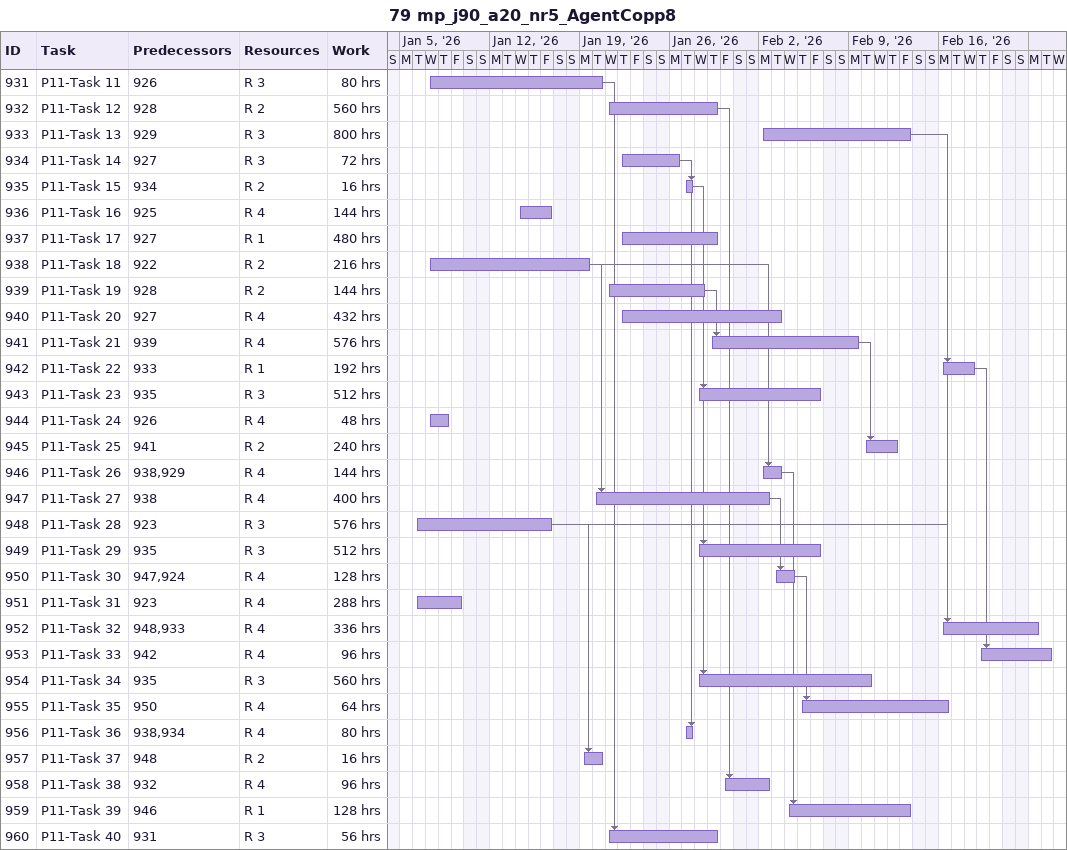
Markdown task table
79 mp_j90_a20_nr5_AgentCopp8

| ID | Task | Start | Finish | Predecessors | Resources | Work (h) |
|---|---|---|---|---|---|---|
| 931 | P11-Task 11 | 2026-01-07 | 2026-01-20 | 926 | R 3 | 80 |
| 932 | P11-Task 12 | 2026-01-21 | 2026-01-29 | 928 | R 2 | 560 |
| 933 | P11-Task 13 | 2026-02-02 | 2026-02-13 | 929 | R 3 | 800 |
| 934 | P11-Task 14 | 2026-01-22 | 2026-01-26 | 927 | R 3 | 72 |
| 935 | P11-Task 15 | 2026-01-27 | 2026-01-27 | 934 | R 2 | 16 |
| 936 | P11-Task 16 | 2026-01-14 | 2026-01-16 | 925 | R 4 | 144 |
| 937 | P11-Task 17 | 2026-01-22 | 2026-01-29 | 927 | R 1 | 480 |
| 938 | P11-Task 18 | 2026-01-07 | 2026-01-19 | 922 | R 2 | 216 |
| 939 | P11-Task 19 | 2026-01-21 | 2026-01-28 | 928 | R 2 | 144 |
| 940 | P11-Task 20 | 2026-01-22 | 2026-02-03 | 927 | R 4 | 432 |
| 941 | P11-Task 21 | 2026-01-29 | 2026-02-09 | 939 | R 4 | 576 |
| 942 | P11-Task 22 | 2026-02-16 | 2026-02-18 | 933 | R 1 | 192 |
| 943 | P11-Task 23 | 2026-01-28 | 2026-02-06 | 935 | R 3 | 512 |
| 944 | P11-Task 24 | 2026-01-07 | 2026-01-08 | 926 | R 4 | 48 |
| 945 | P11-Task 25 | 2026-02-10 | 2026-02-12 | 941 | R 2 | 240 |
| 946 | P11-Task 26 | 2026-02-02 | 2026-02-03 | 938, 929 | R 4 | 144 |
| 947 | P11-Task 27 | 2026-01-20 | 2026-02-02 | 938 | R 4 | 400 |
| 948 | P11-Task 28 | 2026-01-06 | 2026-01-16 | 923 | R 3 | 576 |
| 949 | P11-Task 29 | 2026-01-28 | 2026-02-06 | 935 | R 3 | 512 |
| 950 | P11-Task 30 | 2026-02-03 | 2026-02-04 | 947, 924 | R 4 | 128 |
| 951 | P11-Task 31 | 2026-01-06 | 2026-01-09 | 923 | R 4 | 288 |
| 952 | P11-Task 32 | 2026-02-16 | 2026-02-23 | 948, 933 | R 4 | 336 |
| 953 | P11-Task 33 | 2026-02-19 | 2026-02-24 | 942 | R 4 | 96 |
| 954 | P11-Task 34 | 2026-01-28 | 2026-02-10 | 935 | R 3 | 560 |
| 955 | P11-Task 35 | 2026-02-05 | 2026-02-16 | 950 | R 4 | 64 |
| 956 | P11-Task 36 | 2026-01-27 | 2026-01-27 | 938, 934 | R 4 | 80 |
| 957 | P11-Task 37 | 2026-01-19 | 2026-01-20 | 948 | R 2 | 16 |
| 958 | P11-Task 38 | 2026-01-30 | 2026-02-02 | 932 | R 4 | 96 |
| 959 | P11-Task 39 | 2026-02-04 | 2026-02-13 | 946 | R 1 | 128 |
| 960 | P11-Task 40 | 2026-01-21 | 2026-01-29 | 931 | R 3 | 56 |
